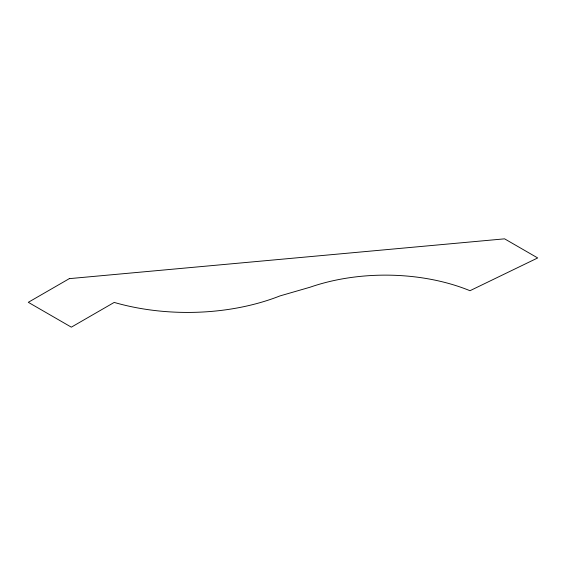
<?xml version="1.0" encoding="UTF-8"?>
<svg xmlns="http://www.w3.org/2000/svg" width="566" height="566" viewBox="0 0 566 566"><rect width="100%" height="100%" fill="white"/><g stroke="black" fill="none" stroke-linecap="round" stroke-linejoin="round"><path stroke-width="0.85" d="M69.314 278.642L28.3 302.315L71.337 327.162L114.198 302.421A163.8 94.572 0 0 0 279.972 295.919L310.062 287.217A146.092 84.348 0 0 1 469.985 290.712L537.7 257.947L504.596 238.838L69.314 278.642"/></g></svg>
